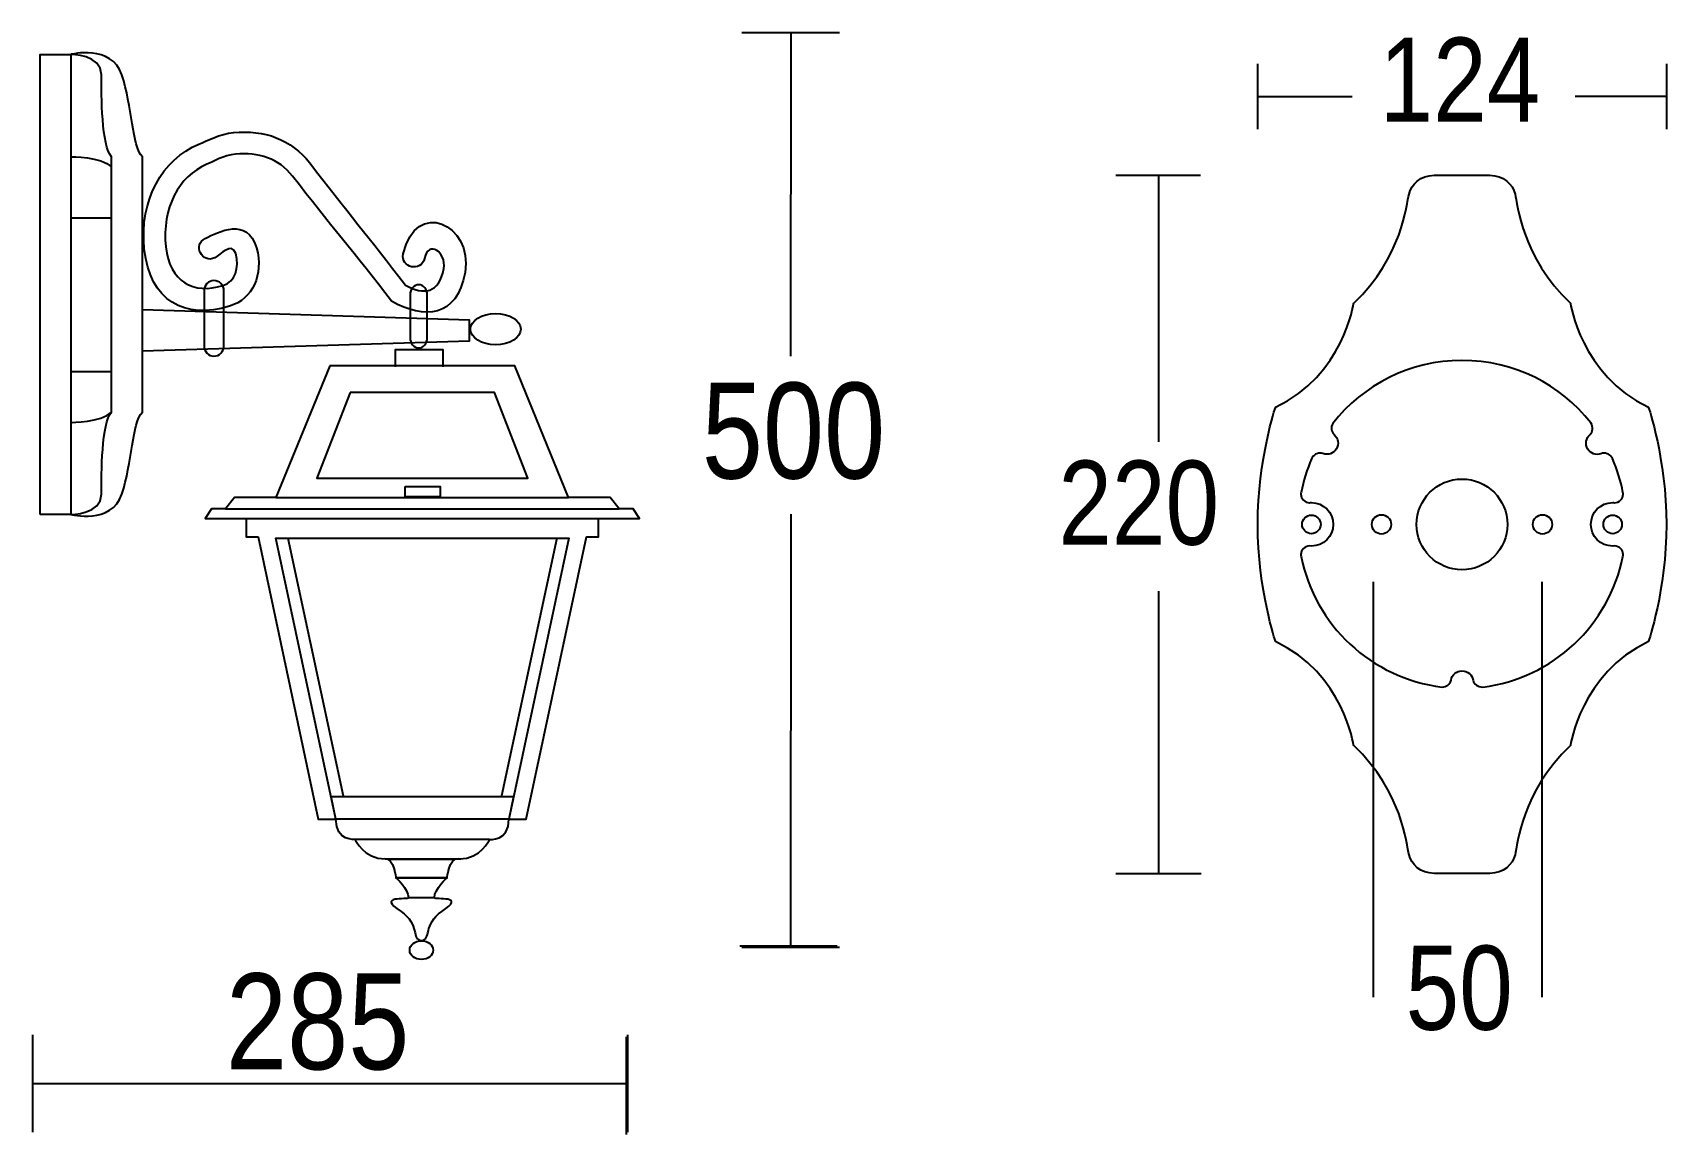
# Model space of a CAD drawing. Extents: x 0 to 186, y 1 to 126.
import ezdxf

# ---------------------------------------------------------------- set-up
doc = ezdxf.new("R2010")
doc.units = 0
doc.layers.add('LIVELLO_1', color=160, linetype='Continuous')
doc.styles.add('STD', font='txt')

# ---------------------------------------------------------------- blocks, each defined once
blk = doc.blocks.new('AI9-BLK1')
at = {"layer": 'LIVELLO_1', "color": 7}
for p, q in [((-12.26, 62.29), (-1.16, 62.29)), ((-6.7, 62.29), (-6.71, 25.43)), ((46.48, 51.31), (46.48, 58.72)), ((93.01, 58.72), (93.01, 51.31)), ((46.48, 55.01), (57.24, 55.01)), ((93.01, 55.01), (82.63, 55.01)), ((30.31, 46.04), (39.96, 46.04)), ((35.17, 46.04), (35.17, 15.68)), ((-88.68, 41.18), (-84.03, 41.18)), ((-88.68, 23.71), (-84.03, 23.71)), ((-65.32, 9.33), (-31.99, 9.33)), ((-71.07, 8.05), (-26.24, 8.05)), ((-6.7, 7.44), (-6.71, -41.87)), ((-63.97, 4.7), (-57.66, -24.62)), ((-33.34, 4.7), (-39.65, -24.62)), ((35.17, -1.34), (35.17, -33.47)), ((59.65, -47.55), (59.65, -0.27)), ((78.86, -47.55), (78.86, -0.27)), ((-52.55, -31.85), (-44.96, -31.85)), ((30.31, -33.47), (40.04, -33.47)), ((-50.23, -36.23), (-47.28, -36.23)), ((-12.5, -41.73), (-1.4, -41.73)), ((-12.26, -41.86), (-1.16, -41.86)), ((-93.02, -62.95), (-93.02, -51.85)), ((-25.39, -63.19), (-25.39, -52.09)), ((-25.26, -62.95), (-25.26, -51.85)), ((-93.02, -57.39), (-61.92, -57.4)), ((-74.56, -57.39), (-25.24, -57.4))]:
    blk.add_line(p, q, dxfattribs=at)
for points in [[(-92.18, 7.41), (-92.18, 59.81), (-88.68, 59.81), (-88.68, 7.41)], [(-59.2, 24.34), (-65.32, 9.33), (-70.05, 9.33), (-71.07, 8.05), (-72.67, 8.05), (-73.39, 6.95), (-23.91, 6.95), (-24.64, 8.05), (-26.24, 8.05), (-27.26, 9.33), (-31.99, 9.33), (-38.1, 24.34)], [(-56.88, 21.32), (-60.66, 11.53), (-36.65, 11.53), (-40.43, 21.32)], [(-50.6, 10.59), (-46.62, 10.59), (-46.62, 9.41), (-50.6, 9.41)], [(-38.28, -24.71), (-38.8, -27.31), (-58.5, -27.31), (-59.02, -24.71)]]:
    blk.add_lwpolyline(points, close=True, dxfattribs=at)
for points in [[(-80.53, 26.04), (-43.27, 27.2), (-43.27, 29.53), (-80.53, 30.7)], [(-51.71, 24.22), (-51.71, 26.2), (-49.05, 26.2), (-46.31, 26.2), (-46.31, 24.22)], [(-68.7, 6.79), (-68.7, 4.86), (-67.34, 4.86), (-60.5, -27.31), (-58.5, -27.31), (-65.34, 4.7), (-31.97, 4.7), (-38.8, -27.31), (-36.81, -27.31), (-29.97, 4.86), (-28.6, 4.86), (-28.6, 6.79)]]:
    blk.add_lwpolyline(points, dxfattribs=at)
for centre, radius in [((69.74, 6.28), 5.17), ((52.59, 6.28), 1.06), ((60.57, 6.28), 1.1), ((78.91, 6.28), 1.1), ((86.9, 6.28), 1.06)]:
    blk.add_circle(centre, radius, dxfattribs=at)
for centre, major_axis, ratio in [((-40.31, 28.52), (-2.87, 0), 0.618169), ((-48.75, -42.21), (-1.34, 0), 0.797841)]:
    blk.add_ellipse(centre, major_axis=major_axis, ratio=ratio, dxfattribs=at)
for points, knots in [([(-88.68, 7.41), (-88.68, 7.41), (-84.03, 6.24), (-82.86, 9.73), (-81.7, 13.23), (-81.7, 17.89), (-80.53, 19.05), (-80.53, 19.05), (-80.53, 35.35), (-80.53, 35.35), (-80.53, 35.35), (-80.53, 48.16), (-80.53, 48.16), (-81.7, 49.33), (-81.7, 53.98), (-82.86, 57.48), (-84.03, 60.97), (-88.68, 59.81), (-88.68, 59.81)], [0, 0, 0, 0, 1, 1, 1, 2, 2, 2, 3, 3, 3, 4, 4, 4, 5, 5, 5, 6, 6, 6, 6]), ([(-88.68, 7.41), (-88.68, 7.41), (-85.19, 7.41), (-85.19, 9.73), (-85.19, 12.06), (-85.19, 17.89), (-84.03, 19.05), (-84.03, 19.05), (-84.03, 31.86), (-84.03, 31.86), (-84.03, 31.86), (-84.03, 48.16), (-84.03, 48.16), (-85.19, 49.33), (-85.19, 55.15), (-85.19, 57.48), (-85.19, 59.81), (-88.68, 59.81), (-88.68, 59.81)], [0, 0, 0, 0, 1, 1, 1, 2, 2, 2, 3, 3, 3, 4, 4, 4, 5, 5, 5, 6, 6, 6, 6]), ([(-48.41, 36.57), (-47.94, 38.71), (-45.9, 37.28), (-46.21, 35.41), (-46.71, 32.58), (-48.53, 32.37), (-50.57, 33.53), (-54.67, 38.88), (-57.27, 42), (-61.48, 47.45), (-63.59, 50.16), (-66.63, 51.25), (-70.15, 50.9), (-71.72, 50.78), (-73.2, 49.92), (-74.1, 49.59), (-78.25, 47.85), (-80.89, 43.28), (-80.31, 37.63), (-79.7, 31.74), (-75.65, 29.54), (-70.61, 31.14), (-67.93, 31.94), (-66.72, 34.7), (-67.53, 37.78), (-68.57, 41.33), (-71.89, 39.6), (-73.37, 38.86), (-74.84, 38.13), (-73.74, 35.92), (-72.27, 36.65), (-71.67, 36.96), (-70.33, 38.53), (-69.9, 37.13), (-69.48, 35.49), (-69.91, 33.92), (-71.34, 33.49), (-74.72, 32.42), (-77.45, 33.92), (-77.86, 37.89), (-78.31, 42.31), (-76.42, 45.93), (-73.2, 47.29), (-72.45, 47.58), (-71.25, 48.35), (-69.94, 48.44), (-67.31, 48.71), (-65, 47.95), (-63.42, 45.94), (-59.22, 40.49), (-56.26, 37.05), (-52.16, 31.71), (-48.44, 29.59), (-44.71, 29.8), (-43.78, 34.98), (-42.86, 40.52), (-49.43, 43.41), (-50.82, 37.1), (-51.17, 35.49), (-48.76, 34.97), (-48.41, 36.57)], [0, 0, 0, 0, 1, 1, 1, 2, 2, 2, 3, 3, 3, 4, 4, 4, 5, 5, 5, 6, 6, 6, 7, 7, 7, 8, 8, 8, 9, 9, 9, 10, 10, 10, 11, 11, 11, 12, 12, 12, 13, 13, 13, 14, 14, 14, 15, 15, 15, 16, 16, 16, 17, 17, 17, 18, 18, 18, 19, 19, 19, 20, 20, 20, 20]), ([(93.01, 6.28), (93.01, 13.76), (90.96, 19.64), (90.96, 19.64), (83.28, 23.25), (82.08, 31.49), (82.08, 31.49), (76.53, 36.68), (76.06, 42.79), (75.78, 43.91), (75.5, 45.02), (74.49, 46.04), (72.91, 46.04), (72.91, 46.04), (66.58, 46.04), (66.58, 46.04), (65, 46.04), (63.98, 45.02), (63.71, 43.91), (63.43, 42.79), (62.96, 36.68), (57.41, 31.49), (57.41, 31.49), (56.21, 23.25), (48.52, 19.64), (48.52, 19.64), (46.48, 13.76), (46.48, 6.28), (46.48, -1.2), (48.52, -7.07), (48.52, -7.07), (56.21, -10.68), (57.41, -18.92), (57.41, -18.92), (62.96, -24.11), (63.43, -30.23), (63.71, -31.34), (63.98, -32.45), (65, -33.47), (66.58, -33.47), (66.58, -33.47), (72.91, -33.47), (72.91, -33.47), (74.49, -33.47), (75.5, -32.45), (75.78, -31.34), (76.06, -30.23), (76.53, -24.11), (82.08, -18.92), (82.08, -18.92), (83.28, -10.68), (90.96, -7.07), (90.96, -7.07), (93.01, -1.2), (93.01, 6.28)], [0, 0, 0, 0, 1, 1, 1, 2, 2, 2, 3, 3, 3, 4, 4, 4, 5, 5, 5, 6, 6, 6, 7, 7, 7, 8, 8, 8, 9, 9, 9, 10, 10, 10, 11, 11, 11, 12, 12, 12, 13, 13, 13, 14, 14, 14, 15, 15, 15, 16, 16, 16, 17, 17, 17, 18, 18, 18, 18]), ([(-72.38, 34.05), (-72.38, 34.05), (-72.38, 34.05), (-72.38, 34.05), (-71.75, 34.05), (-71.25, 33.53), (-71.25, 32.89), (-71.25, 32.89), (-71.25, 26.61), (-71.25, 26.61), (-71.25, 25.96), (-71.75, 25.44), (-72.38, 25.44), (-73, 25.44), (-73.51, 25.96), (-73.51, 26.61), (-73.51, 26.61), (-73.51, 32.89), (-73.51, 32.89), (-73.51, 33.53), (-73, 34.05), (-72.38, 34.05)], [0, 0, 0, 0, 1, 1, 1, 2, 2, 2, 3, 3, 3, 4, 4, 4, 5, 5, 5, 6, 6, 6, 7, 7, 7, 7]), ([(-49.06, 33.58), (-49.06, 33.58), (-49.06, 33.58), (-49.06, 33.58), (-48.52, 33.58), (-48.09, 33.06), (-48.09, 32.41), (-48.09, 32.41), (-48.09, 27.55), (-48.09, 27.55), (-48.09, 26.9), (-48.52, 26.38), (-49.06, 26.38), (-49.6, 26.38), (-50.04, 26.9), (-50.04, 27.55), (-50.04, 27.55), (-50.04, 32.41), (-50.04, 32.41), (-50.04, 33.06), (-49.6, 33.58), (-49.06, 33.58)], [0, 0, 0, 0, 1, 1, 1, 2, 2, 2, 3, 3, 3, 4, 4, 4, 5, 5, 5, 6, 6, 6, 7, 7, 7, 7]), ([(-49.06, 33.58), (-49.06, 33.58), (-49.06, 33.58), (-49.06, 33.58), (-48.52, 33.58), (-48.09, 33.06), (-48.09, 32.41), (-48.09, 32.41), (-48.09, 27.55), (-48.09, 27.55), (-48.09, 26.9), (-48.52, 26.38), (-49.06, 26.38), (-49.6, 26.38), (-50.04, 26.9), (-50.04, 27.55), (-50.04, 27.55), (-50.04, 32.41), (-50.04, 32.41), (-50.04, 33.06), (-49.6, 33.58), (-49.06, 33.58)], [0, 0, 0, 0, 1, 1, 1, 2, 2, 2, 3, 3, 3, 4, 4, 4, 5, 5, 5, 6, 6, 6, 7, 7, 7, 7]), ([(69.74, -10.4), (69.11, -10.4), (68.58, -10.86), (68.49, -11.47), (68.37, -11.92), (67.97, -12.25), (67.49, -12.25), (59.38, -11.23), (52.96, -5.17), (51.42, 2.64), (51.41, 2.72), (51.4, 2.78), (51.4, 2.85), (51.4, 3.38), (51.83, 3.82), (52.37, 3.82), (52.37, 3.82), (52.59, 3.81), (52.59, 3.81), (53.96, 3.81), (55.07, 4.92), (55.07, 6.28), (55.07, 7.65), (53.96, 8.76), (52.59, 8.76), (52.52, 8.76), (52.44, 8.76), (52.37, 8.75), (51.83, 8.75), (51.4, 9.19), (51.4, 9.72), (51.4, 9.79), (51.41, 9.85), (51.42, 9.91), (51.68, 11.25), (52.09, 12.55), (52.62, 13.76), (52.62, 13.76), (52.69, 13.9), (52.69, 13.9), (52.95, 14.32), (53.46, 14.49), (53.91, 14.34), (54.49, 14.13), (55.13, 14.35), (55.44, 14.88), (55.77, 15.42), (55.65, 16.11), (55.17, 16.51), (54.85, 16.84), (54.77, 17.35), (55.02, 17.77), (58.5, 22.19), (63.8, 24.96), (69.74, 24.96), (75.69, 24.96), (80.98, 22.19), (84.41, 17.86), (84.72, 17.35), (84.64, 16.84), (84.32, 16.51), (83.85, 16.11), (83.72, 15.42), (84.04, 14.88), (84.36, 14.35), (85, 14.13), (85.56, 14.33), (86.03, 14.49), (86.54, 14.32), (86.8, 13.9), (86.8, 13.9), (86.86, 13.77), (86.86, 13.77), (87.4, 12.55), (87.81, 11.25), (88.07, 9.91), (88.08, 9.85), (88.09, 9.79), (88.09, 9.72), (88.09, 9.19), (87.65, 8.75), (87.12, 8.75), (87.05, 8.76), (86.97, 8.76), (86.9, 8.76), (85.53, 8.76), (84.42, 7.65), (84.42, 6.28), (84.42, 4.92), (85.53, 3.81), (86.9, 3.81), (86.9, 3.81), (87.12, 3.82), (87.12, 3.82), (87.65, 3.82), (88.09, 3.38), (88.09, 2.85), (88.09, 2.78), (88.08, 2.72), (88.07, 2.64), (86.52, -5.17), (80.11, -11.23), (72.12, -12.25), (71.52, -12.25), (71.11, -11.92), (71, -11.47), (70.91, -10.86), (70.38, -10.4), (69.74, -10.4)], [0, 0, 0, 0, 1, 1, 1, 2, 2, 2, 3, 3, 3, 4, 4, 4, 5, 5, 5, 6, 6, 6, 7, 7, 7, 8, 8, 8, 9, 9, 9, 10, 10, 10, 11, 11, 11, 12, 12, 12, 13, 13, 13, 14, 14, 14, 15, 15, 15, 16, 16, 16, 17, 17, 17, 18, 18, 18, 19, 19, 19, 20, 20, 20, 21, 21, 21, 22, 22, 22, 23, 23, 23, 24, 24, 24, 25, 25, 25, 26, 26, 26, 27, 27, 27, 28, 28, 28, 29, 29, 29, 30, 30, 30, 31, 31, 31, 32, 32, 32, 33, 33, 33, 34, 34, 34, 35, 35, 35, 36, 36, 36, 36]), ([(-44.43, -31.83), (-41.96, -31.83), (-41.01, -29.62), (-41.01, -29.62), (-41.01, -29.62), (-56.29, -29.62), (-56.29, -29.62), (-56.29, -29.62), (-55.35, -31.83), (-52.87, -31.83), (-52.87, -31.83), (-44.28, -31.81), (-44.28, -31.81)], [0, 0, 0, 0, 1, 1, 1, 2, 2, 2, 3, 3, 3, 4, 4, 4, 4]), ([(-52.97, -31.77), (-51.85, -31.77), (-51.66, -33.97), (-51.66, -33.97), (-51.66, -33.97), (-45.84, -33.97), (-45.84, -33.97), (-45.84, -33.97), (-45.65, -31.77), (-44.53, -31.77)], [0, 0, 0, 0, 1, 1, 1, 2, 2, 2, 3, 3, 3, 3]), ([(-45.84, -33.97), (-45.84, -33.97), (-47.28, -35.19), (-47.28, -36.23), (-47.28, -36.56), (-43.48, -35.88), (-46.44, -37.82), (-48.59, -39.24), (-47.59, -41.1), (-48.75, -41.1), (-49.92, -41.1), (-48.92, -39.24), (-51.07, -37.82), (-54.02, -35.88), (-50.23, -36.56), (-50.23, -36.23), (-50.23, -35.19), (-51.66, -33.97), (-51.66, -33.97), (-51.66, -33.97), (-45.84, -33.97), (-45.84, -33.97)], [0, 0, 0, 0, 1, 1, 1, 2, 2, 2, 3, 3, 3, 4, 4, 4, 5, 5, 5, 6, 6, 6, 7, 7, 7, 7])]:
    blk.add_open_spline(points, degree=3, knots=knots, dxfattribs=at)
for points in [[(-88.68, 48.16), (-88.68, 48.16), (-85.19, 48.16), (-84.03, 47)], [(-88.68, 17.89), (-88.68, 17.89), (-85.19, 17.89), (-84.03, 19.05)], [(-56.29, -29.62), (-56.29, -29.62), (-58.5, -29.82), (-58.5, -27.31)], [(-41.01, -29.62), (-41.01, -29.62), (-38.8, -29.82), (-38.8, -27.31)]]:
    blk.add_open_spline(points, degree=3, dxfattribs=at)
at = {"layer": 'LIVELLO_1', "color": 7, "attachment_point": 1, "style": 'STD'}
for s, insert, char_height in [('\\fArial Narrow|b0|i0;\\H9.5776;\\C7;124', (60.35, 61.72), 9.5776), ('\\fArial Narrow|b0|i0;\\H10.9295;\\C7;500', (-16.83, 22.43), 10.9295), ('\\fArial Narrow|b0|i0;\\H9.5776;\\C7;220', (23.78, 13.54), 9.5776), ('\\fArial Narrow|b0|i0;\\H9.5776;\\C7;50', (63.32, -41.7), 9.5776), ('\\fArial Narrow|b0|i0;\\H10.9295;\\C7;285', (-71.01, -44.86), 10.9295)]:
    blk.add_mtext(s, dxfattribs=dict(at, insert=insert, char_height=char_height))

msp = doc.modelspace()

# ---------------------------------------------------------------- block references
at = {"layer": 'LIVELLO_1', "color": 7}
msp.add_blockref('AI9-BLK1', (93.312134, 64.037952), dxfattribs=at)

doc.saveas('drawing.dxf')
